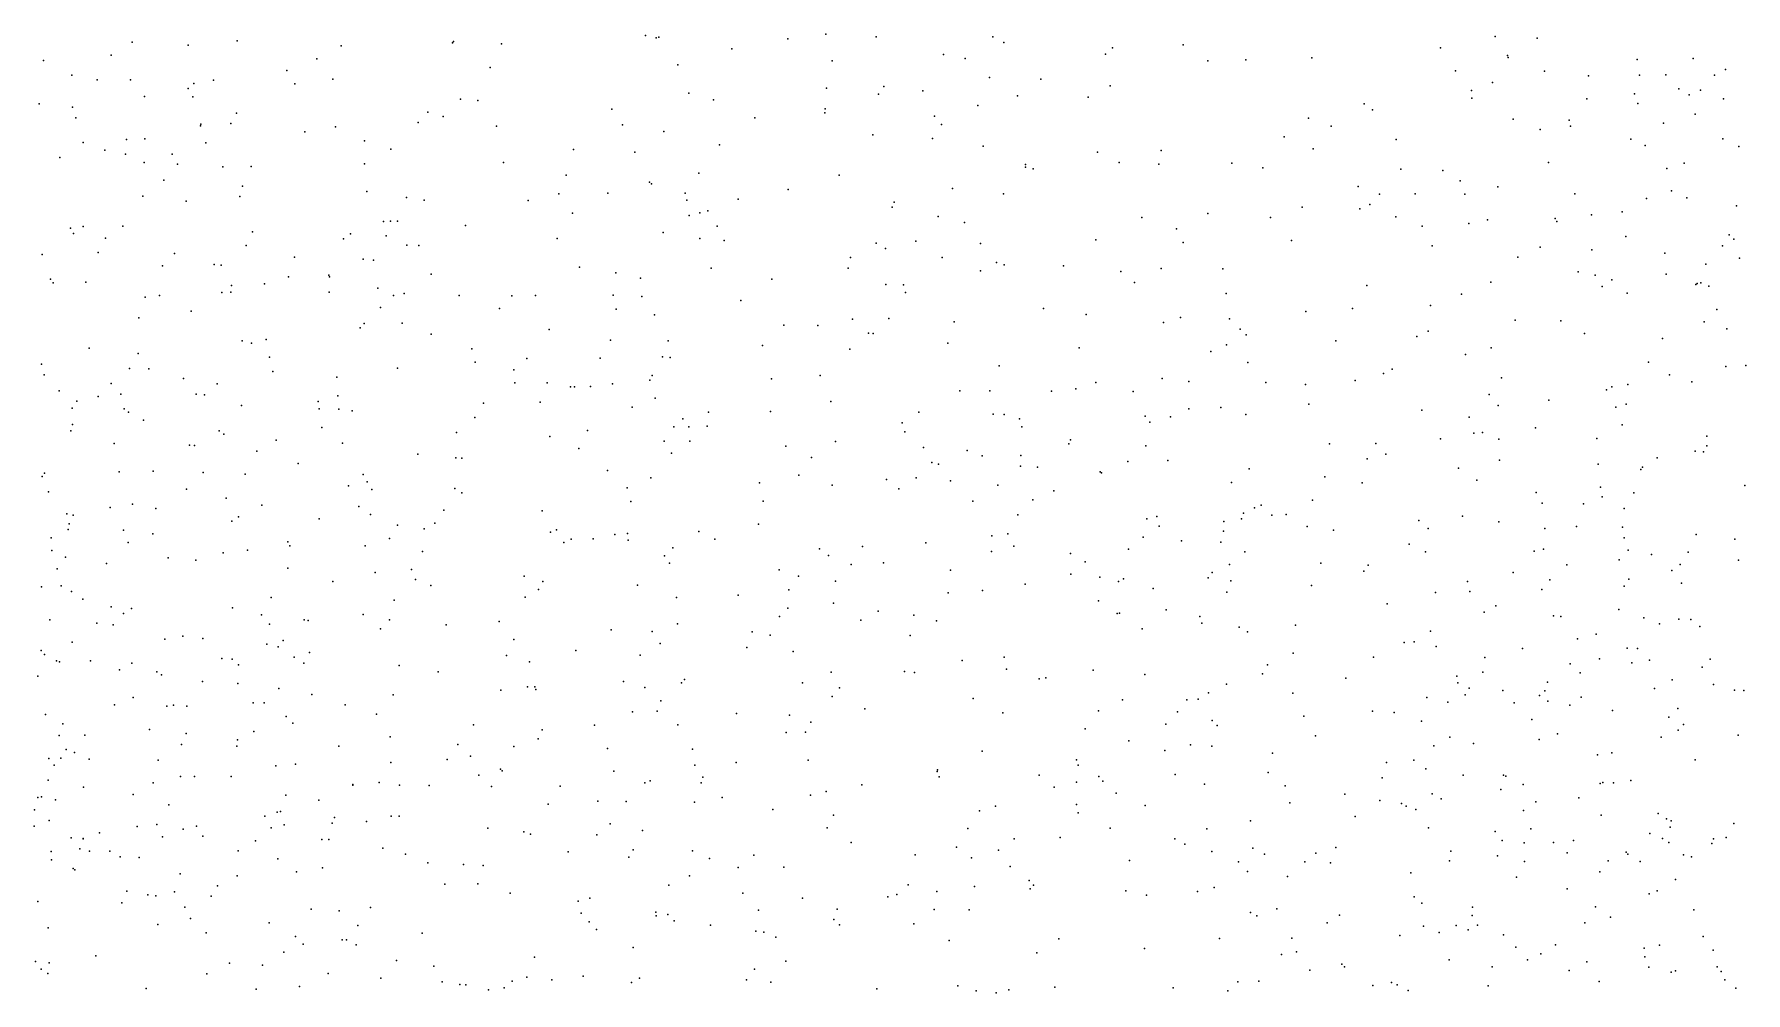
# Model space of a CAD drawing. Header units: metres. Extents: x -23.9 to 23.9, y -28.5 to 28.5.
# Drawn here: x -5.98 to 0, y 10.09 to 13.43 of the extents above; entities that cross this region are included whole.
import ezdxf

# ---------------------------------------------------------------- set-up
doc = ezdxf.new("R2010")
doc.units = ezdxf.units.M

msp = doc.modelspace()

# ---------------------------------------------------------------- linework, layer by layer
for p in [(-5.6351, 13.406, 3.4618), (-5.4395, 13.395, -0.5296), (-5.2683, 13.4101, -0.9429), (-4.9064, 13.3933, 12.8136), (-4.5173, 13.4032, -13.3326), (-4.5136, 13.4077, 3.0789), (-4.3463, 13.4003, -14.283), (-3.8439, 13.4296, 4.6735), (-3.8069, 13.4205, 6.9371), (-3.7967, 13.4231, 13.4949), (-3.5425, 13.3821, -11.3048), (-3.3468, 13.417, 17.5593), (-3.2141, 13.4336, 7.945), (-3.0382, 13.4243, 8.2874), (-2.6311, 13.4245, 6.722), (-2.5934, 13.4045, 7.0619), (-2.2141, 13.3856, 14.554), (-1.9672, 13.3969, 7.7981), (-1.0685, 13.3855, -12.5579), (-0.8783, 13.4258, -15.5241), (-0.7318, 13.4194, 9.3875), (-5.9453, 13.3418, 14.9436), (-5.7081, 13.3604, 1.31), (-4.9905, 13.3476, 5.0798), (-3.7307, 13.3264, 18.2289), (-3.192, 13.3412, 18.5995), (-2.8042, 13.3632, -18.8531), (-2.7275, 13.3492, 8.4157), (-2.2386, 13.3642, 7.3513), (-1.8811, 13.3412, 9.9514), (-1.7484, 13.3446, 21.334), (-1.5183, 13.3517, 8.9194), (-0.8351, 13.3587, 9.059), (-0.8323, 13.3524, 20.8256), (-0.3822, 13.345, -24.92), (-0.1876, 13.3484, -23.5192), (-5.8456, 13.291, 15.3224), (-5.7569, 13.2742, 7.3534), (-5.6414, 13.2741, -13.3672), (-5.4199, 13.2619, 7.6409), (-5.3516, 13.2731, -16.514), (-5.095, 13.3065, 7.7594), (-4.9352, 13.2771, 2.3192), (-4.386, 13.317, 13.6893), (-2.6426, 13.2829, 18.2535), (-2.4637, 13.2761, 14.8045), (-1.0166, 13.3054, 14.8689), (-0.8879, 13.2654, 21.3), (-0.7058, 13.3045, 11.4144), (-0.5527, 13.2886, 7.5265), (-0.3746, 13.2905, -17.0135), (-0.2828, 13.2919, 17.0993), (-0.1126, 13.2908, 12.0429), (-0.0743, 13.3105, 15.9906), (-5.5926, 13.2164, 16.5652), (-5.4394, 13.2446, -17.0373), (-5.4236, 13.2153, 6.5205), (-5.068, 13.2604, -15.8198), (-4.4891, 13.2066, 7.5108), (-4.4283, 13.2021, 6.7346), (-3.6919, 13.2275, 6.462), (-3.6061, 13.205, 12.8119), (-3.2117, 13.2452, 7.6041), (-3.0305, 13.2246, 14.4291), (-3.0123, 13.2507, -18.32), (-2.876, 13.2364, -16.7098), (-2.5457, 13.219, 9.8957), (-2.2989, 13.2137, -11.8423), (-2.2216, 13.2531, -11.3208), (-0.9608, 13.2369, 13.572), (-0.9591, 13.2098, 20.4501), (-0.5588, 13.2079, 11.7454), (-0.3922, 13.2259, 9.7036), (-0.2377, 13.2426, 10.9844), (-0.2013, 13.222, 16.5882), (-0.1613, 13.2385, -11.4573), (-0.0813, 13.2084, 14.1266), (-5.9602, 13.1905, 7.6138), (-5.8437, 13.1789, 15.8134), (-5.2709, 13.1578, 16.997), (-4.6033, 13.1612, 12.424), (-4.5493, 13.1464, 2.6999), (-3.9615, 13.1714, -17.9518), (-3.4622, 13.1418, -16.4419), (-3.2175, 13.1595, -10.8912), (-3.2171, 13.1725, -12.0977), (-2.8347, 13.1479, 14.7476), (-2.6835, 13.185, 6.4758), (-1.335, 13.1901, 14.6057), (-1.3068, 13.17, -15.285), (-0.3806, 13.1915, 13.6653), (-0.1804, 13.1541, -24.4662), (-5.8323, 13.1412, 9.8427), (-5.397, 13.1139, 17.3912), (-5.3962, 13.1195, 1.6194), (-5.2912, 13.1216, -14.0175), (-5.0321, 13.0931, 17.2767), (-4.9262, 13.1105, 13.1657), (-4.6368, 13.1253, -14.8346), (-4.3642, 13.1123, 4.5954), (-3.9238, 13.1177, -13.2043), (-3.7795, 13.0935, 5.2352), (-3.0506, 13.0828, 6.2479), (-2.8105, 13.118, 9.2404), (-1.5295, 13.1408, 20.2902), (-1.4505, 13.1122, 9.4763), (-0.8152, 13.1373, -17.482), (-0.7212, 13.1004, 16.5367), (-0.6195, 13.134, 14.9008), (-0.6158, 13.113, 17.4496), (-0.2903, 13.1227, 7.7727), (-5.8062, 13.0552, 1.6413), (-5.7305, 13.0283, 17.0014), (-5.6554, 13.066, -0.3415), (-5.5908, 13.0683, 16.1395), (-5.3779, 13.0546, 3.5989), (-4.8242, 13.0611, -13.4013), (-4.7328, 13.0322, 6.4905), (-4.0953, 13.031, -14.4399), (-3.5852, 13.047, 7.4903), (-2.8422, 13.0695, 7.941), (-2.6655, 13.0421, -10.8762), (-2.0434, 13.0271, 21.0436), (-1.6144, 13.0755, 9.8223), (-1.5136, 13.0329, 9.0563), (-1.2233, 13.0657, 13.7501), (-0.4042, 13.0669, -12.7012), (-0.3548, 13.0445, 11.449), (-0.0833, 13.0682, 11.755), (-0.0275, 13.0416, 11.3253), (-5.8877, 13.003, -12.9495), (-5.6589, 13.0149, 3.4019), (-5.5933, 12.986, 6.7507), (-5.4957, 13.0147, -1.4672), (-5.4766, 12.9796, 9.5149), (-5.3183, 12.9708, -1.1392), (-5.22, 12.9714, 2.1403), (-4.8246, 12.9805, 12.7131), (-4.3391, 12.9855, 6.3906), (-3.8805, 13.0214, 18.0123), (-2.5173, 12.9785, 18.1459), (-2.5171, 12.969, 6.9052), (-2.4902, 12.9632, -15.7297), (-2.2663, 13.0221, 13.8436), (-2.1904, 12.9858, 10.0395), (-2.0518, 12.9803, -15.8968), (-1.7972, 12.9829, -15.5006), (-1.6889, 12.9671, 21.5453), (-0.6924, 12.9859, 20.8155), (-0.2796, 12.9645, -17.3877), (-0.2186, 12.9836, 8.4244), (-5.5244, 12.9242, 1.8934), (-4.1207, 12.9419, 5.0265), (-3.8303, 12.9174, 13.4429), (-3.8228, 12.911, -16.9013), (-3.6579, 12.9486, 17.5221), (-3.1676, 12.9417, 18.7315), (-1.2076, 12.9622, 21.6041), (-1.0609, 12.9577, 16.8914), (-1.0001, 12.9216, -18.3914), (-5.5975, 12.8676, -15.9786), (-5.4467, 12.8511, -0.0772), (-5.2598, 12.8673, -16.7627), (-5.2499, 12.9026, 17.6628), (-4.8167, 12.8845, -15.2509), (-4.6779, 12.8631, 3.2515), (-4.6164, 12.8542, 13.4577), (-4.2533, 12.8535, 17.7308), (-4.1459, 12.8758, 13.5832), (-3.9749, 12.8788, -11.76), (-3.7056, 12.8786, -17.4144), (-3.6999, 12.8538, 12.9702), (-3.5199, 12.8576, -14.6676), (-3.3452, 12.8911, -18.2085), (-2.9756, 12.8474, 14.0207), (-2.7719, 12.895, 9.5278), (-2.5947, 12.8765, 17.7094), (-1.3567, 12.9013, -13.661), (-1.2819, 12.8752, 20.2528), (-1.1572, 12.8768, 14.6562), (-0.9846, 12.875, -19.0002), (-0.8692, 12.9012, -13.8282), (-0.6002, 12.8757, -14.804), (-0.3502, 12.8597, -18.488), (-0.2625, 12.8862, -13.249), (-0.2094, 12.8619, -20.0034), (-4.0988, 12.8093, 12.5044), (-3.6913, 12.8007, 6.5452), (-3.6541, 12.8094, 5.4018), (-3.6264, 12.817, -14.1015), (-2.9827, 12.8296, -17.8668), (-2.8224, 12.7969, 7.424), (-2.1118, 12.7935, -16.3934), (-1.8815, 12.808, 14.7534), (-1.662, 12.7933, -14.7535), (-1.5521, 12.8302, -13.1834), (-1.351, 12.8233, -17.1814), (-1.3161, 12.8393, 14.2051), (-1.2248, 12.7961, -17.6844), (-0.905, 12.7852, 16.467), (-0.6694, 12.7901, -16.3127), (-0.5418, 12.8033, 16.3101), (-0.4351, 12.813, 13.8044), (-0.0359, 12.8349, 17.4792), (-5.8506, 12.7565, 17.4789), (-5.8406, 12.7372, 7.864), (-5.8059, 12.7616, 0.157), (-5.6682, 12.7639, -13.8197), (-5.2149, 12.7439, 7.5123), (-4.8734, 12.737, -14.02), (-4.7584, 12.7796, 7.5159), (-4.7487, 12.7299, 6.1496), (-4.7336, 12.7811, 17.6238), (-4.709, 12.7805, 17.0523), (-4.4723, 12.7653, 18.0873), (-3.7824, 12.7413, 7.0038), (-3.5936, 12.7638, -10.9629), (-2.7301, 12.7763, -17.3132), (-1.9905, 12.7543, 8.7766), (-1.1325, 12.7635, 13.908), (-0.9703, 12.7726, -12.5577), (-0.6634, 12.7792, 9.0331), (-0.4222, 12.7267, 9.4204), (-0.0621, 12.7328, 7.9063), (-5.9492, 12.6642, 1.2733), (-5.7544, 12.6719, 10.304), (-5.7282, 12.7212, 9.056), (-5.488, 12.6683, 17.7725), (-5.237, 12.6964, 2.3888), (-4.898, 12.7189, 5.5524), (-4.6769, 12.6968, 13.051), (-4.635, 12.6963, 8.9032), (-4.1518, 12.7204, 17.4021), (-3.6542, 12.7199, 5.9423), (-3.5693, 12.7138, -12.0551), (-3.0388, 12.7036, 14.7126), (-3.0055, 12.6858, 6.4065), (-2.9006, 12.7112, 17.46), (-2.6746, 12.7023, 9.1999), (-2.2716, 12.7151, 7.1283), (-1.9674, 12.7065, 21.1787), (-1.589, 12.7132, 20.3203), (-1.0979, 12.6944, 17.2138), (-0.7212, 12.6902, 14.693), (-0.5404, 12.6804, -13.5694), (-0.2865, 12.6694, 7.076), (-0.0845, 12.6949, 14.9892), (-0.0453, 12.7184, 8.6273), (-5.5297, 12.625, 2.9924), (-5.3496, 12.6296, 10.0001), (-5.325, 12.6267, 6.9872), (-5.0685, 12.6553, 3.3084), (-4.8289, 12.6482, 2.9436), (-4.7933, 12.6441, 16.7235), (-4.0739, 12.6202, 5.1269), (-3.615, 12.6165, 18.4838), (-3.1364, 12.6167, -14.1552), (-3.1285, 12.6534, -22.329), (-2.8086, 12.6543, 18.5308), (-2.6748, 12.607, -15.4148), (-2.6187, 12.6367, 13.7178), (-2.592, 12.6285, 18.1741), (-2.3846, 12.6248, 8.9214), (-2.1845, 12.6047, 6.7225), (-2.0444, 12.616, 13.82), (-1.8286, 12.6138, 9.759), (-0.7995, 12.6556, -20.0667), (-0.5883, 12.6042, -12.8058), (-0.1432, 12.631, 14.0136), (-0.0252, 12.6521, 2.6046), (-5.9205, 12.5786, 1.8983), (-5.9105, 12.5658, -1.8312), (-5.7974, 12.5682, 16.4394), (-5.2884, 12.556, 9.4517), (-5.1734, 12.5619, 2.847), (-5.0897, 12.5865, -14.4443), (-4.9493, 12.5917, 9.1188), (-4.9468, 12.586, -16.0143), (-4.7784, 12.5463, -13.5543), (-4.5918, 12.5959, 5.2108), (-3.9476, 12.6, 6.2201), (-3.8614, 12.5817, 12.6705), (-3.4025, 12.578, 6.5202), (-3.0044, 12.5595, -16.1334), (-2.9438, 12.5589, -11.7294), (-2.1366, 12.5661, -15.2729), (-1.3267, 12.5558, -18.3272), (-0.8938, 12.5682, 14.1758), (-0.5288, 12.5923, -19.5183), (-0.5049, 12.5525, 14.9963), (-0.4708, 12.5758, 20.864), (-0.2817, 12.5961, 15.7951), (-0.1778, 12.5602, 20.4303), (-0.1734, 12.5626, -16.9311), (-0.16, 12.5654, -16.217), (-0.1328, 12.5536, 9.0272), (-5.5899, 12.5151, 0.2541), (-5.5395, 12.5216, -1.2786), (-5.3228, 12.5319, -16.4148), (-5.2908, 12.5334, -1.0438), (-4.9478, 12.533, -22.0384), (-4.7233, 12.521, 9.518), (-4.6861, 12.5285, 8.5981), (-4.494, 12.5208, 12.2944), (-4.3098, 12.5203, -11.5748), (-4.2279, 12.5212, -22.6392), (-3.9569, 12.5221, 13.1349), (-3.8562, 12.5173, 17.523), (-3.5104, 12.5042, 17.6021), (-2.9361, 12.532, 7.2349), (-1.8173, 12.5286, 7.1519), (-1.1034, 12.4858, 16.7791), (-0.996, 12.5259, 21.3297), (-0.4179, 12.5292, 20.0453), (-5.6115, 12.4433, 2.6796), (-5.4294, 12.4665, 7.3473), (-4.7691, 12.4793, 5.7948), (-4.353, 12.4757, 17.1141), (-3.9457, 12.4739, 12.2897), (-3.8118, 12.4542, -16.5676), (-3.1214, 12.439, -15.0465), (-2.9943, 12.4408, 6.7861), (-2.7663, 12.4291, 17.8666), (-2.4543, 12.4761, 9.3719), (-2.3058, 12.4552, 15.0399), (-2.0363, 12.4274, -12.9817), (-1.9762, 12.4449, 14.8663), (-1.8054, 12.44, 20.7417), (-1.5385, 12.4657, 21.4075), (-1.3766, 12.4757, 17.9244), (-0.8089, 12.4349, 19.9604), (-0.6488, 12.4324, -20.5554), (-0.1488, 12.4292, 6.8658), (-0.1046, 12.472, -18.8177), (-5.1671, 12.3675, 17.7952), (-4.8393, 12.4079, 18.2241), (-4.826, 12.4236, 12.7139), (-4.6924, 12.4241, 6.3022), (-4.5917, 12.3862, 7.047), (-4.1801, 12.4029, 8.6353), (-3.9656, 12.3655, -22.1351), (-3.3609, 12.4181, -17.4555), (-3.2417, 12.416, 18.4855), (-3.0651, 12.3899, 14.2431), (-3.0486, 12.3884, 17.654), (-1.7684, 12.404, -16.3603), (-1.7477, 12.3833, 21.0805), (-1.1519, 12.3785, -12.284), (-1.1126, 12.3971, 24.4155), (-0.566, 12.3885, 15.907), (-0.2939, 12.3716, 7.7083), (-0.0696, 12.4044, 2.893), (-5.7853, 12.3378, 1.644), (-5.6142, 12.319, 0.8599), (-5.2519, 12.3632, -16.9727), (-5.2187, 12.3542, 16.4568), (-5.1561, 12.3057, -0.0934), (-4.4493, 12.3345, 18.4082), (-3.7842, 12.3073, -15.1555), (-3.7642, 12.3631, -17.1028), (-3.4355, 12.3464, -21.5441), (-3.1305, 12.3344, 10.9869), (-2.789, 12.3543, -21.9231), (-2.3296, 12.3384, 6.4633), (-1.8706, 12.3258, 17.4227), (-1.8155, 12.3485, 14.4822), (-1.4348, 12.3628, -17.3546), (-0.9818, 12.3151, -14.7571), (-0.8917, 12.3387, -19.6903), (-5.9521, 12.2819, -2.0725), (-5.6449, 12.2664, 10.2523), (-5.5768, 12.2653, 16.5228), (-5.1448, 12.2557, -22.5994), (-4.7097, 12.2676, 16.9156), (-4.4385, 12.2881, 13.3249), (-4.3029, 12.2618, -13.8983), (-4.2577, 12.3016, 5.441), (-4.0015, 12.3022, 5.6781), (-3.758, 12.3053, -12.781), (-2.6099, 12.2751, -16.7981), (-1.7411, 12.2871, 6.7456), (-1.2685, 12.2487, 20.4768), (-1.2382, 12.2644, 20.984), (-0.343, 12.2879, 7.2417), (-0.073, 12.2737, -20.6581), (-0.0036, 12.2765, 2.581), (-5.9428, 12.2443, -7.2644), (-5.8901, 12.1878, 2.1973), (-5.7086, 12.2135, 17.6302), (-5.456, 12.2316, 18.8713), (-5.3385, 12.2126, 9.8737), (-4.9207, 12.2357, 6.9186), (-4.3001, 12.2168, 9.6642), (-4.1873, 12.2168, -11.0763), (-4.1055, 12.2024, 6.0983), (-4.091, 12.2023, 7.135), (-4.0355, 12.203, -12.3762), (-3.9588, 12.2127, 13.3043), (-3.8284, 12.2256, -22.6217), (-3.8202, 12.2423, -13.9285), (-3.4036, 12.2303, -12.1261), (-3.2335, 12.2417, 12.0409), (-2.7466, 12.1881, 9.4891), (-2.6423, 12.1885, 11.0276), (-2.4272, 12.1867, 9.8311), (-2.3419, 12.1954, -12.6064), (-2.2725, 12.217, 7.7427), (-2.1417, 12.186, -14.7948), (-2.041, 12.2309, 13.9985), (-1.9478, 12.2212, -11.9568), (-1.6785, 12.217, 7.3492), (-1.5407, 12.2105, 24.1755), (-1.3667, 12.2249, 18.1784), (-0.8563, 12.2338, 17.8648), (-0.4892, 12.1914, 24.284), (-0.4705, 12.2021, 21.1294), (-0.4157, 12.2106, 24.6253), (-0.2696, 12.244, 19.9192), (-0.1921, 12.2197, 13.8512), (-5.8449, 12.1277, 16.8428), (-5.8283, 12.152, -22.0064), (-5.7535, 12.1689, -6.7302), (-5.6744, 12.1762, -13.567), (-5.4117, 12.1762, 0.1775), (-5.3826, 12.1739, 9.3934), (-5.2539, 12.1366, -21.7613), (-4.9861, 12.1508, 16.6287), (-4.9177, 12.1703, -0.7206), (-4.4088, 12.1449, 12.0452), (-4.2115, 12.1484, -21.7259), (-3.8908, 12.1312, 9.1276), (-3.8095, 12.1622, 6.7946), (-3.1971, 12.1509, -16.326), (-1.8356, 12.13, 17.1415), (-1.5289, 12.1421, -21.156), (-0.8986, 12.1755, -21.0172), (-0.8674, 12.1368, 23.7701), (-0.6912, 12.1561, 16.5357), (-0.4568, 12.1317, 15.5531), (-0.4211, 12.1421, 17.4548), (-5.8434, 12.0713, 17.3188), (-5.6635, 12.1255, 7.0479), (-5.648, 12.1136, 19.2231), (-5.5961, 12.0857, -1.9238), (-4.9832, 12.1251, -1.3912), (-4.9145, 12.1238, 12.9077), (-4.8675, 12.1182, 12.3916), (-4.4396, 12.0947, -22.9754), (-3.7138, 12.0905, 8.7086), (-3.6241, 12.1134, 11.7775), (-3.4078, 12.1158, 10.9642), (-2.9478, 12.0762, 14.763), (-2.8902, 12.1144, -17.1565), (-2.6299, 12.1067, -14.3106), (-2.5922, 12.1053, 11.9615), (-2.5378, 12.091, 17.6762), (-2.0996, 12.1, 9.2303), (-2.0836, 12.0791, 17.675), (-2.0116, 12.0981, 9.6291), (-1.9469, 12.1252, 7.6707), (-1.7488, 12.1062, 18.1046), (-1.134, 12.1208, -15.8314), (-0.9688, 12.0961, 24.8466), (-0.4355, 12.0698, -16.8307), (-5.8491, 12.0487, 18.3537), (-5.3313, 12.0484, 18.4042), (-5.3148, 12.0374, 19.1964), (-5.1332, 12.0165, -0.3948), (-4.9729, 12.0602, 9.6108), (-4.5033, 12.0432, 7.2846), (-4.1776, 12.0292, -14.5629), (-4.0463, 12.0495, 8.4702), (-3.7782, 12.0121, -21.6094), (-3.7445, 12.0627, 17.8474), (-3.693, 12.0629, 11.3425), (-3.6893, 12.0124, 13.0928), (-3.6284, 12.0646, 12.4437), (-3.1802, 12.0116, -22.8207), (-2.9382, 12.0447, -21.5973), (-2.53, 12.0622, 14.0203), (-2.3603, 12.0177, 14.7742), (-1.0696, 12.0204, -13.7637), (-0.9524, 12.0404, 17.0556), (-0.9227, 12.0425, -20.5235), (-0.865, 12.0199, -15.3776), (-0.7378, 12.0595, 14.1959), (-0.5232, 12.0222, -18.0789), (-0.1398, 12.0297, -18.6037), (-5.6978, 12.0046, 9.2318), (-5.4356, 11.9984, 0.6091), (-5.4177, 11.9969, -17.3117), (-5.2005, 11.9771, -1.6113), (-4.901, 12.0059, 18.1963), (-4.6377, 11.9667, -12.4997), (-4.5055, 11.9541, 9.7384), (-4.4851, 11.9529, 8.3793), (-4.0766, 11.9874, 9.5411), (-3.7528, 11.9705, 6.4527), (-3.3537, 11.9955, -17.0304), (-3.2638, 11.9561, -13.9322), (-2.8736, 11.9909, 7.4313), (-2.7211, 11.9797, -15.2994), (-2.6686, 11.9615, 10.0264), (-2.5337, 11.9621, 7.7242), (-2.3662, 12.003, 11.4659), (-2.097, 11.9967, 17.3364), (-1.457, 12.0027, 23.7892), (-1.3253, 11.9512, -18.5612), (-1.2945, 12.0042, 24.865), (-1.2596, 11.9676, -14.3229), (-0.3124, 11.954, 15.1708), (-0.1803, 11.9773, 7.6649), (-0.1517, 11.9752, 20.9896), (-0.14, 11.9959, 25.0478), (-5.9496, 11.8887, 3.221), (-5.9415, 11.9009, 10.5592), (-5.681, 11.9054, -7.279), (-5.5619, 11.9082, 3.3514), (-5.3878, 11.9028, -14.3751), (-5.241, 11.8969, 8.9935), (-5.0562, 11.9344, 17.8005), (-4.8294, 11.8959, -16.3696), (-3.9764, 11.9101, -11.9358), (-3.3082, 11.8933, 8.5618), (-2.8439, 11.9384, 17.7668), (-2.8212, 11.9325, 9.0771), (-2.535, 11.9249, 17.1253), (-2.4756, 11.9217, -22.0312), (-2.2565, 11.9057, 8.9407), (-2.2519, 11.902, 8.3754), (-2.1606, 11.941, 7.9969), (-2.0209, 11.9455, -15.3993), (-1.737, 11.9157, -15.9458), (-1.4733, 11.8883, 18.2651), (-1.0063, 11.9182, 18.1635), (-0.8634, 11.9466, -11.2646), (-0.5192, 11.9326, 23.9239), (-0.3702, 11.9135, 13.9417), (-0.3644, 11.9215, -17.301), (-5.9275, 11.8354, -6.3207), (-5.4457, 11.8454, 16.8944), (-4.8807, 11.8566, 8.4643), (-4.8155, 11.8709, 17.2627), (-4.799, 11.8437, 7.1907), (-4.5086, 11.8478, 18.3318), (-4.485, 11.8321, 17.1452), (-3.9071, 11.8501, 6.1535), (-3.8251, 11.885, 17.5289), (-3.4453, 11.8669, -12.9921), (-3.1919, 11.8592, 14.4069), (-3.0023, 11.8784, 9.7573), (-2.9591, 11.846, 15.1815), (-2.8986, 11.8841, 6.7933), (-2.7794, 11.8743, 14.1733), (-2.6141, 11.859, 10.9449), (-2.4188, 11.8386, 6.4278), (-1.7979, 11.8688, 6.6094), (-1.3424, 11.8669, -13.1436), (-0.9423, 11.8759, 21.0618), (-0.7356, 11.8339, 24.8752), (-0.5106, 11.8521, 16.6343), (-0.3947, 11.8321, 7.9581), (-0.0063, 11.8582, 7.2918), (-5.7123, 11.7811, 19.4491), (-5.6339, 11.7924, 1.6069), (-5.5522, 11.7772, -0.0465), (-5.3077, 11.8139, -15.1412), (-5.1828, 11.789, 3.0957), (-4.8437, 11.7839, 12.9883), (-4.5472, 11.7712, 12.1381), (-4.2047, 11.7697, 13.3468), (-3.8943, 11.8017, 7.0669), (-3.4328, 11.8034, 8.1741), (-2.7012, 11.8036, 10.5741), (-2.4913, 11.8083, -16.3009), (-1.7182, 11.7794, 11.1916), (-1.6955, 11.7891, 24.5499), (-1.516, 11.8065, -15.3274), (-0.7141, 11.7962, 14.449), (-0.5702, 11.7935, 14.921), (-0.5053, 11.8178, 19.8276), (-0.4276, 11.7778, -18.8828), (-5.8634, 11.7592, -19.5039), (-5.855, 11.7234, 2.6535), (-5.8407, 11.7539, -13.4409), (-5.288, 11.7328, 19.3746), (-5.2647, 11.7486, 1.1517), (-4.983, 11.7414, 18.9661), (-4.803, 11.7562, -0.9407), (-4.709, 11.7196, -15.8643), (-4.5786, 11.726, -19.4261), (-3.4492, 11.7232, -11.7447), (-2.544, 11.7549, 18.1724), (-2.0945, 11.7417, -21.782), (-2.059, 11.7501, 23.5567), (-2.0513, 11.7157, 23.9133), (-1.8256, 11.732, 11.656), (-1.7636, 11.7418, -14.6842), (-1.7563, 11.7617, -20.5526), (-1.6576, 11.7547, 7.1732), (-1.608, 11.7562, 23.5532), (-1.5348, 11.7151, -21.5306), (-1.1444, 11.7354, -11.7908), (-1.1118, 11.7081, 16.9637), (-0.9924, 11.751, -18.9404), (-0.8654, 11.731, -18.3234), (-0.5948, 11.7147, -21.1936), (-0.4341, 11.7122, -19.5238), (-5.9176, 11.6745, -2.0122), (-5.8583, 11.7047, 0.2068), (-5.6659, 11.7021, -20.9782), (-5.6496, 11.6587, 6.8068), (-5.5636, 11.6885, 7.3758), (-5.0922, 11.6607, 9.3047), (-4.7377, 11.673, -22.8668), (-4.6159, 11.7063, -21.6909), (-4.1751, 11.6953, 18.162), (-4.1548, 11.7034, -21.8505), (-4.1284, 11.6584, 8.0431), (-4.1029, 11.6698, 9.4206), (-4.0269, 11.6715, 12.1734), (-3.9512, 11.6863, 17.8905), (-3.9063, 11.6896, -14.8121), (-3.9047, 11.6672, -13.5173), (-3.658, 11.6967, 11.2315), (-3.6021, 11.6706, 9.2077), (-2.8657, 11.6575, 7.0916), (-2.6349, 11.6815, 8.3553), (-2.5792, 11.6895, 15.3056), (-2.1071, 11.6769, -12.963), (-1.9726, 11.6643, 10.9562), (-1.8353, 11.6596, 7.6621), (-1.8265, 11.6984, 8.592), (-1.4428, 11.7019, -11.3897), (-1.1788, 11.6526, 20.3997), (-0.7047, 11.7075, 23.6931), (-0.4284, 11.6748, 21.0373), (-0.1769, 11.6866, 17.2127), (-0.0413, 11.6704, 20.2898), (-5.9157, 11.6307, 2.0554), (-5.8674, 11.6081, -7.4903), (-5.5102, 11.605, -0.3368), (-5.4131, 11.5972, 3.6807), (-5.3179, 11.6229, 0.7005), (-5.2322, 11.6317, 2.7018), (-5.0848, 11.6475, 6.5126), (-4.8216, 11.647, 12.5895), (-4.6218, 11.6268, -13.316), (-3.7774, 11.6116, 6.6484), (-3.7487, 11.6396, -15.3949), (-3.2362, 11.6367, 7.5519), (-3.2054, 11.6135, 12.1131), (-3.0869, 11.6449, 14.1437), (-2.6356, 11.6275, -21.2635), (-2.558, 11.6455, 11.9231), (-2.3602, 11.62, 11.5776), (-2.3096, 11.5908, -22.3852), (-2.1576, 11.6355, 8.7232), (-1.7521, 11.6258, 9.4602), (-1.1217, 11.6264, -12.4923), (-0.7421, 11.629, 17.4291), (-0.71, 11.635, 16.8292), (-0.4451, 11.5984, -23.2926), (-0.4135, 11.6321, -11.039), (-0.3324, 11.6165, 7.5425), (-0.2045, 11.6251, 24.9636), (-0.0285, 11.5974, -16.3116), (-5.8975, 11.5665, 10.0896), (-5.7245, 11.5854, 17.8933), (-5.0922, 11.5686, 18.047), (-4.7875, 11.5545, 17.878), (-4.6604, 11.5639, 8.5541), (-4.6465, 11.5293, -20.0592), (-4.2675, 11.5417, 6.0337), (-3.7594, 11.5861, 12.5372), (-3.3777, 11.5628, 14.469), (-3.3099, 11.5408, 10.9535), (-3.1255, 11.5823, 9.5549), (-3.0131, 11.588, 17.9181), (-2.7788, 11.5619, 7.9614), (-2.3597, 11.5482, 23.6402), (-2.2583, 11.5381, 10.3346), (-2.1749, 11.5323, 15.062), (-1.8802, 11.5353, -12.1213), (-1.866, 11.5534, 6.7991), (-1.8057, 11.5824, 18.0359), (-1.4864, 11.5862, 10.9752), (-1.3363, 11.5587, 23.4797), (-1.3214, 11.5797, 24.9063), (-0.8157, 11.5541, -22.2623), (-0.628, 11.5807, -16.4311), (-0.412, 11.531, 15.7172), (-0.2622, 11.5608, -20.3275), (-0.2327, 11.582, 15.1701), (-5.9522, 11.5043, 10.5473), (-5.8829, 11.5069, 17.503), (-5.8471, 11.4882, -19.0413), (-4.9345, 11.5223, -1.2107), (-4.5926, 11.5081, 9.5154), (-4.2177, 11.495, 13.1465), (-4.2015, 11.522, 17.7246), (-3.8714, 11.5098, 12.9362), (-3.5201, 11.4751, 17.0208), (-3.3434, 11.4936, -22.5909), (-3.1808, 11.5241, 8.2874), (-2.787, 11.4829, 18.1692), (-2.6675, 11.491, -14.0482), (-2.5191, 11.5133, 11.0938), (-2.1925, 11.5223, 6.6164), (-2.0724, 11.4984, 17.0063), (-1.815, 11.4855, 9.804), (-1.8006, 11.5252, 24.2555), (-1.5196, 11.509, 7.9442), (-1.0869, 11.4843, 18.0743), (-0.9752, 11.5222, -22.939), (-0.9667, 11.4872, 24.919), (-0.715, 11.4945, -13.7342), (-0.687, 11.5285, 17.75), (-0.4284, 11.506, 20.0542), (-0.2282, 11.5164, 23.9848), (-5.8078, 11.4609, -1.7235), (-5.7082, 11.4337, 7.5558), (-5.6655, 11.4104, 0.2878), (-5.6372, 11.4286, 19.9458), (-5.2849, 11.4311, -20.0154), (-5.1505, 11.467, -17.3271), (-4.7207, 11.4574, 17.4743), (-4.2641, 11.4679, 11.8958), (-3.7351, 11.4665, -22.2348), (-3.3468, 11.4291, 10.4845), (-3.187, 11.4468, 10.175), (-3.0317, 11.4184, 9.1941), (-2.2632, 11.4548, 23.2642), (-2.198, 11.4105, 18.2306), (-2.1899, 11.4119, 11.8451), (-2.0262, 11.4235, -13.7139), (-1.2553, 11.4443, 11.5334), (-0.9172, 11.4156, 20.369), (-0.8758, 11.4374, 20.7091), (-0.4463, 11.4252, 13.5735), (-5.9223, 11.3884, 4.238), (-5.759, 11.3766, 6.6086), (-5.7015, 11.3716, -6.5382), (-5.1844, 11.4056, -16.2457), (-5.156, 11.3731, 3.6078), (-5.0349, 11.389, 19.0995), (-5.0212, 11.3869, -18.9432), (-4.8285, 11.4074, 9.2204), (-4.7682, 11.3568, -17.0677), (-4.7366, 11.389, 6.2533), (-4.5396, 11.3711, 12.3895), (-4.3548, 11.3826, -22.1776), (-3.9636, 11.3541, -12.2998), (-3.732, 11.3744, 7.5685), (-3.3761, 11.3999, 11.8674), (-3.0925, 11.3877, -21.3881), (-2.9075, 11.4049, 15.3622), (-2.8277, 11.3849, 11.9263), (-2.1108, 11.3573, 7.0539), (-1.9087, 11.4005, 9.1053), (-1.9024, 11.3766, -12.5832), (-1.7713, 11.3631, 11.9791), (-1.5751, 11.3696, 17.1631), (-0.6748, 11.4023, 8.9399), (-0.6496, 11.4004, 17.1312), (-0.3597, 11.3954, 9.554), (-0.3044, 11.3743, 18.1389), (-0.2377, 11.3906, 13.1189), (-0.1955, 11.3903, -15.5262), (-0.1641, 11.3657, 17.3523), (-5.8444, 11.3112, -14.7814), (-5.5218, 11.3211, 19.5381), (-5.4585, 11.3319, -0.5649), (-5.3887, 11.323, 2.4806), (-5.1655, 11.3043, 18.3152), (-5.1253, 11.2944, 16.9496), (-5.1077, 11.3171, -0.8312), (-4.3033, 11.3206, 7.0117), (-3.8202, 11.3479, 14.864), (-3.7923, 11.3058, 12.022), (-3.4902, 11.2921, 14.7622), (-3.4718, 11.3468, 11.3822), (-3.4088, 11.3357, 17.4109), (-2.9203, 11.3343, 14.0306), (-1.7421, 11.3472, -21.3131), (-1.196, 11.3092, 11.147), (-1.1608, 11.3118, 10.6146), (-1.1038, 11.3489, 17.2281), (-1.0846, 11.296, 10.1707), (-0.5907, 11.3222, 20.4602), (-0.5254, 11.3388, 17.4588), (-5.9526, 11.2811, 2.5062), (-5.941, 11.2671, 17.8682), (-5.8998, 11.2455, 1.4874), (-5.8888, 11.2426, -6.1267), (-5.7812, 11.2459, -7.1725), (-5.637, 11.2371, -17.4132), (-5.3222, 11.2535, 7.7581), (-5.2864, 11.2508, -1.2078), (-5.2638, 11.2315, 0.1695), (-5.0699, 11.2585, 2.7224), (-5.0356, 11.237, -21.6059), (-5.0162, 11.2752, 18.6939), (-4.3292, 11.2645, 9.0244), (-4.2484, 11.2415, 8.1007), (-4.0863, 11.2821, 6.4805), (-3.8622, 11.2653, 16.9108), (-3.3282, 11.2785, 16.4673), (-2.7386, 11.2469, 8.9822), (-2.5917, 11.2584, 16.9201), (-1.6728, 11.2312, -20.5389), (-1.5829, 11.2728, 17.8405), (-1.303, 11.2579, 23.2468), (-0.9139, 11.2566, -15.315), (-0.7827, 11.2887, 9.5806), (-0.6169, 11.2346, -20.8845), (-0.514, 11.2527, 8.0647), (-0.4175, 11.2895, -22.1079), (-0.4016, 11.2389, 8.677), (-0.3813, 11.2887, 15.999), (-0.3399, 11.2479, -23.6998), (-0.1273, 11.251, 24.528), (-5.9651, 11.192, -0.3592), (-5.6796, 11.2137, -20.3893), (-5.5489, 11.2077, 16.9315), (-5.5331, 11.1965, -0.8768), (-5.3897, 11.1734, -14.9291), (-4.7037, 11.2289, 11.7782), (-4.5678, 11.2077, 6.5136), (-3.9208, 11.1731, 15.283), (-3.7079, 11.1807, -14.7537), (-3.1954, 11.2064, 7.0417), (-2.9393, 11.2081, 9.8176), (-2.9043, 11.2053, 11.5949), (-2.5838, 11.2169, 11.258), (-2.4698, 11.1824, 23.903), (-2.4463, 11.1857, 23.3752), (-2.2817, 11.213, -15.2623), (-2.101, 11.1976, 14.8274), (-1.6903, 11.2001, -13.3596), (-1.399, 11.1853, 24.5559), (-1.0115, 11.1925, 9.0829), (-0.9211, 11.206, -10.6526), (-0.6957, 11.171, 10.1645), (-0.5819, 11.2032, 13.8335), (-0.26, 11.1794, 15.6362), (-0.1556, 11.2233, 15.225), (-5.6314, 11.1176, 1.1469), (-5.267, 11.1662, -22.1099), (-5.1237, 11.1495, -17.7214), (-5.0081, 11.1277, 7.6934), (-4.7238, 11.1272, 7.4155), (-4.3483, 11.143, 12.6975), (-4.256, 11.1551, 15.0081), (-4.2304, 11.1547, 14.6334), (-4.2269, 11.1454, -19.3216), (-3.8455, 11.1529, 12.5266), (-3.7178, 11.1682, 14.389), (-3.2956, 11.1684, 8.9861), (-3.1924, 11.1213, 14.2559), (-3.167, 11.1514, 8.6038), (-2.7003, 11.1143, 8.5032), (-1.9149, 11.1113, 9.5189), (-1.8786, 11.1342, -14.2954), (-1.8159, 11.1645, 10.6522), (-1.5842, 11.1326, -11.2512), (-1.1163, 11.117, 18.2381), (-1.0085, 11.1683, -21.575), (-0.9827, 11.1272, -16.6784), (-0.9691, 11.1499, 24.647), (-0.8515, 11.1422, 8.7528), (-0.7233, 11.1242, 24.3154), (-0.705, 11.141, -18.1223), (-0.5776, 11.1186, 9.817), (-0.3221, 11.1494, -18.394), (-0.1163, 11.1634, -11.2874), (-0.0434, 11.1433, 19.8398), (-0.01, 11.1419, 17.8198), (-5.9379, 11.0577, -22.0412), (-5.6975, 11.0922, 7.6592), (-5.5145, 11.0877, 16.1995), (-5.4914, 11.0902, 0.7539), (-5.4442, 11.0878, -0.2744), (-5.2135, 11.0994, 19.0841), (-5.1751, 11.0985, 0.501), (-5.0976, 11.0514, 16.1733), (-4.8922, 11.0921, 12.0768), (-4.782, 11.0591, 17.9947), (-3.8894, 11.0675, 7.8629), (-3.8026, 11.0696, 16.5205), (-3.7898, 11.1061, -12.8693), (-3.5262, 11.0619, 7.0909), (-3.3414, 11.056, 10.9123), (-3.0781, 11.0777, 11.1803), (-2.5971, 11.0634, 18.1511), (-2.2622, 11.0706, 17.0137), (-2.1791, 11.1096, -21.3123), (-1.9867, 11.0669, 24.3425), (-1.954, 11.1093, 7.493), (-1.5458, 11.052, 7.8479), (-1.306, 11.07, 11.7917), (-1.2304, 11.065, -23.1009), (-1.0435, 11.101, 23.9723), (-0.8116, 11.0987, 17.2949), (-0.6948, 11.105, 10.7938), (-0.6173, 11.0911, -11.9425), (-0.4693, 11.0725, 20.1972), (-0.2404, 11.0795, -17.8797), (-5.8773, 11.0258, 17.1818), (-5.5747, 11.0053, 18.4149), (-5.4466, 10.9923, -13.7523), (-5.2107, 10.999, 14.6858), (-5.0748, 11.0275, -15.5217), (-4.4437, 11.0223, -20.0912), (-4.2048, 11.0046, 4.6001), (-4.0218, 11.0211, 4.9404), (-3.731, 11.022, 11.7258), (-3.3523, 10.9957, 15.2352), (-3.2849, 10.9963, 10.1791), (-3.2667, 11.0315, -14.5742), (-2.3096, 11.0082, -22.4197), (-2.0274, 11.0241, 11.9928), (-1.8662, 11.0377, 22.9885), (-1.8487, 11.0192, -14.9956), (-1.1359, 11.0354, 24.2963), (-0.7502, 11.0411, 13.2265), (-0.272, 11.049, 7.5986), (-0.2395, 11.0031, 21.0367), (-0.2209, 11.0231, 12.8233), (-5.89, 10.9845, 18.5473), (-5.8661, 10.9364, 18.9471), (-5.8003, 10.9855, -18.9458), (-5.4629, 10.9528, 6.4179), (-5.2703, 10.9472, 3.6135), (-5.2672, 10.97, 15.0237), (-4.9139, 10.9479, 14.5138), (-4.7347, 10.9802, 14.8619), (-4.499, 10.9533, 3.596), (-4.3033, 10.9459, 8.6733), (-4.2188, 10.9727, 3.0511), (-3.9762, 10.9389, 17.2292), (-3.6799, 10.937, 17.5654), (-2.1571, 10.9665, 9.3264), (-2.0317, 10.9324, -11.7237), (-1.9414, 10.9527, 17.7235), (-1.8667, 10.9481, -13.835), (-1.505, 10.9842, -15.6816), (-1.0923, 10.9487, 9.7951), (-1.0368, 10.9794, 14.1296), (-0.9538, 10.9571, -13.6206), (-0.7251, 10.9706, 16.9145), (-0.6605, 10.9906, 14.3462), (-0.2984, 10.9791, 14.1278), (-0.0304, 10.9855, 16.0301), (-5.9261, 10.9046, -14.2238), (-5.9075, 10.8808, 4.4458), (-5.8842, 10.9055, -7.2712), (-5.8368, 10.926, 16.3263), (-5.7851, 10.9027, 20.3323), (-5.5444, 10.8983, -7.0284), (-5.1337, 10.8789, 6.4613), (-5.0658, 10.8849, 2.663), (-4.733, 10.89, 12.5991), (-4.5364, 10.901, -17.3807), (-4.4543, 10.9132, 4.9905), (-3.6714, 10.8814, 15.4798), (-3.5267, 10.8906, 8.9453), (-3.2755, 10.8987, -15.139), (-2.6683, 10.9299, 9.4186), (-2.3398, 10.9, 9.6524), (-2.3338, 10.8808, 14.8373), (-1.6559, 10.9228, 10.1973), (-1.2572, 10.8911, -11.9005), (-1.1626, 10.899, 14.7184), (-0.5205, 10.9175, 20.6305), (-0.4708, 10.9238, 18.5541), (-0.1804, 10.9001, 17.2804), (-5.9289, 10.829, -13.5279), (-5.5619, 10.8191, 14.8686), (-5.467, 10.8422, 19.9874), (-5.4174, 10.8418, 14.4218), (-5.2903, 10.8418, 18.2153), (-4.8652, 10.8138, 11.7614), (-4.7728, 10.8211, -18.9433), (-4.425, 10.8467, 2.5996), (-4.3499, 10.8668, 14.4824), (-4.3443, 10.8613, 15.2135), (-3.9543, 10.8602, 14.199), (-3.846, 10.8199, -19.1047), (-3.827, 10.8265, -17.6858), (-3.6491, 10.8193, 16.3478), (-3.6439, 10.8392, 4.6358), (-3.0886, 10.8121, 17.614), (-2.8252, 10.8596, 14.301), (-2.8244, 10.8652, 16.5315), (-2.8189, 10.8401, 11.2072), (-2.4701, 10.8459, 11.3357), (-2.3391, 10.8215, -14.2313), (-2.2615, 10.8413, 10.1658), (-2.2477, 10.8254, 24.1386), (-1.9951, 10.8484, 8.6751), (-1.8927, 10.8145, 7.6779), (-1.6706, 10.8556, 8.4588), (-1.2722, 10.8365, 17.6996), (-1.1203, 10.8681, 9.0338), (-0.9901, 10.8461, 11.0857), (-0.8495, 10.8459, 18.5305), (-0.8411, 10.8425, 13.5005), (-0.7808, 10.8134, -17.2223), (-0.5114, 10.8171, 14.7009), (-0.5024, 10.8202, 6.3104), (-0.4649, 10.8199, 7.8715), (-0.4043, 10.8274, 10.5223), (-5.9645, 10.768, 1.0602), (-5.9517, 10.7703, 3.4787), (-5.9023, 10.76, 11.1031), (-5.8049, 10.804, -17.4183), (-5.6323, 10.7787, -6.1038), (-5.0984, 10.776, 15.3767), (-4.9837, 10.7588, 0.4328), (-4.8656, 10.8109, 16.1027), (-4.7017, 10.8109, 15.2461), (-4.5986, 10.8105, -16.7476), (-4.3808, 10.807, 11.4197), (-4.1414, 10.8077, 3.345), (-4.0106, 10.7559, 8.5801), (-3.9107, 10.7541, -13.3667), (-3.6723, 10.7524, 5.1424), (-3.576, 10.7682, 12.0586), (-3.268, 10.7762, 16.2891), (-3.213, 10.7893, 7.0172), (-2.4169, 10.8044, 7.7138), (-2.2012, 10.7836, 17.4431), (-1.6115, 10.8095, 8.1173), (-1.4029, 10.7798, -22.4271), (-1.2813, 10.7578, 23.4555), (-1.0985, 10.7816, 9.4589), (-1.0663, 10.7641, 6.2156), (-0.8579, 10.7967, 6.7995), (-0.7363, 10.7526, -14.663), (-0.5861, 10.7675, 12.9395), (-5.9764, 10.7253, 16.5707), (-5.5071, 10.7426, 15.8959), (-5.1717, 10.7028, 0.7402), (-5.1293, 10.7172, 15.8938), (-5.1174, 10.719, -14.1955), (-4.9289, 10.6988, 12.2531), (-4.731, 10.7034, 16.7981), (-4.7032, 10.7036, 4.7769), (-4.1838, 10.7453, 12.7821), (-3.3992, 10.7264, -19.5821), (-3.1874, 10.7069, 10.9127), (-2.6784, 10.722, 17.3028), (-2.6225, 10.7386, 14.6532), (-2.34, 10.7442, 23.4025), (-2.3336, 10.7153, 8.5013), (-2.0993, 10.7404, 22.9123), (-1.5944, 10.7492, 11.8739), (-1.3663, 10.7021, 23.985), (-1.2046, 10.7468, -13.9627), (-1.1892, 10.7382, 13.8889), (-1.1554, 10.7261, -14.4657), (-0.7789, 10.7234, -20.9045), (-0.5083, 10.7061, 16.8505), (-0.3091, 10.7119, 8.2764), (-0.2806, 10.6938, -17.367), (-5.9771, 10.668, -5.9546), (-5.9245, 10.6882, 10.5796), (-5.7489, 10.6451, 9.4734), (-5.6179, 10.6675, 2.7742), (-5.5496, 10.6738, 19.3915), (-5.4569, 10.6573, 15.2892), (-5.4112, 10.6686, 7.598), (-5.3885, 10.6333, -13.3503), (-5.1496, 10.6619, -0.2674), (-5.1048, 10.6725, -20.0381), (-4.9369, 10.6784, -17.759), (-4.8174, 10.6842, 7.2541), (-4.3938, 10.6612, -19.7992), (-4.2678, 10.6488, 7.7258), (-4.2447, 10.6407, -13.6987), (-4.0141, 10.6374, 17.037), (-3.9667, 10.6768, 16.6915), (-3.8542, 10.6528, 12.6352), (-3.2102, 10.6622, 14.4913), (-2.7185, 10.6603, 7.2898), (-2.2221, 10.6617, 10.5204), (-1.8845, 10.6588, -21.2901), (-1.7323, 10.6873, -21.8065), (-1.1113, 10.6623, 17.4317), (-0.8786, 10.6501, -11.6599), (-0.7532, 10.6584, -19.9434), (-0.3379, 10.6431, 16.4395), (-0.2675, 10.6643, 6.6117), (-0.2639, 10.6869, -16.26), (-0.0455, 10.6778, 6.9876), (-5.9179, 10.5793, 9.1142), (-5.8485, 10.6269, 19.1633), (-5.8174, 10.5891, 6.0861), (-5.806, 10.6236, 7.2448), (-5.8058, 10.6251, 17.6778), (-5.7846, 10.5814, -7.1983), (-5.7128, 10.5806, 3.1432), (-5.529, 10.6307, 14.009), (-5.2655, 10.5824, 3.5271), (-5.2049, 10.6168, -16.365), (-4.9732, 10.6217, 0.0315), (-4.9484, 10.6219, 2.4827), (-4.761, 10.5911, -12.9044), (-4.1135, 10.579, 4.1431), (-3.8862, 10.5861, 11.5741), (-3.6793, 10.5824, -11.3522), (-3.1261, 10.6108, -10.8615), (-2.7588, 10.5951, -21.6116), (-2.6122, 10.5844, -22.0771), (-2.5572, 10.6245, 11.0345), (-2.3961, 10.6285, 8.1189), (-1.9967, 10.6244, 11.8019), (-1.9613, 10.6053, 8.0311), (-1.8675, 10.5796, 10.9077), (-1.7242, 10.5909, 23.0042), (-1.5044, 10.5738, 9.9045), (-1.4346, 10.5933, -11.0488), (-1.0327, 10.5811, -18.5556), (-0.8536, 10.6179, -11.1176), (-0.7765, 10.6099, 5.917), (-0.6752, 10.6106, 7.2109), (-0.6272, 10.5755, -16.5305), (-0.6052, 10.6187, -21.6898), (-0.4215, 10.5774, -15.6063), (-0.2943, 10.6255, 14.2427), (-0.2721, 10.6112, 20.8871), (-0.1222, 10.6082, -10.9566), (-0.1167, 10.6244, 12.8086), (-0.0723, 10.6287, 17.498), (-5.9169, 10.5509, 13.7192), (-5.8413, 10.5202, 15.0291), (-5.8354, 10.5159, 9.953), (-5.6777, 10.5606, 0.9578), (-5.6114, 10.5585, 17.2803), (-5.1266, 10.5546, 17.928), (-4.9712, 10.5231, 17.563), (-4.6816, 10.5705, 14.289), (-4.6038, 10.5407, 3.7996), (-4.4792, 10.5341, 12.6951), (-4.4106, 10.5303, 5.3929), (-3.902, 10.5605, -17.1904), (-3.6209, 10.555, 14.1865), (-3.5197, 10.5241, 4.4791), (-3.4655, 10.5672, 4.8985), (-3.361, 10.5255, 17.6052), (-2.9021, 10.5683, 16.2989), (-2.7064, 10.5576, 16.9882), (-2.5712, 10.5276, 23.1358), (-2.1546, 10.548, 23.887), (-1.7744, 10.5439, -12.2989), (-1.6831, 10.5708, -14.5108), (-1.5425, 10.5439, -24.5434), (-1.453, 10.5401, 7.4953), (-1.038, 10.547, 7.3878), (-0.8696, 10.565, -17.6469), (-0.7759, 10.5452, 13.3349), (-0.4834, 10.5469, 17.2612), (-0.4151, 10.5705, 6.0043), (-0.3718, 10.545, -11.4104), (-0.221, 10.5681, -19.1244), (-0.1929, 10.5616, 18.375), (-5.468, 10.5019, -6.649), (-5.3378, 10.4599, 2.8138), (-5.2691, 10.4952, 6.7728), (-5.0619, 10.509, 17.1991), (-4.5438, 10.4658, 6.7179), (-4.4287, 10.4667, 15.1718), (-3.7627, 10.4619, 15.5016), (-3.6899, 10.4949, 11.859), (-2.9266, 10.4638, 8.0798), (-2.6956, 10.4573, 16.0275), (-2.5045, 10.4788, 10.7134), (-2.4893, 10.462, 22.4975), (-1.8593, 10.454, -20.1828), (-1.7431, 10.5101, 10.4459), (-1.6028, 10.4927, 11.5375), (-1.1721, 10.5052, 15.0086), (-0.8043, 10.4904, 7.7829), (-0.5134, 10.5093, 18.5028), (-0.2489, 10.482, 20.1806), (-5.965, 10.4048, 15.9842), (-5.6713, 10.4006, 7.6243), (-5.654, 10.4408, 19.837), (-5.5808, 10.4283, 6.6382), (-5.5526, 10.4245, 9.7138), (-5.4879, 10.4389, 7.1728), (-5.3598, 10.4235, 17.5556), (-4.3158, 10.434, 2.5708), (-4.0789, 10.4069, 5.4814), (-4.0375, 10.4172, -20.0189), (-3.5037, 10.434, 16.2593), (-3.2957, 10.4169, 15.8448), (-2.9979, 10.4212, 7.3137), (-2.9663, 10.4295, -14.8836), (-2.8272, 10.4403, 10.4597), (-2.5014, 10.4496, -11.0864), (-2.167, 10.4428, 22.3503), (-2.0951, 10.4278, -24.8401), (-1.9174, 10.4398, -11.0087), (-1.1606, 10.4214, 7.0492), (-1.1345, 10.3992, 17.7148), (-0.6274, 10.4497, 8.6483), (-0.3403, 10.4316, -22.4769), (-0.3128, 10.442, 14.712), (-5.451, 10.3859, -0.3806), (-5.4312, 10.3455, -15.3463), (-5.0107, 10.3788, 3.7357), (-4.9128, 10.372, 7.1071), (-4.8035, 10.3846, 12.1345), (-4.0686, 10.3647, -12.1025), (-3.8076, 10.3683, -12.5579), (-3.8063, 10.3548, 17.2277), (-3.7653, 10.3594, 11.1822), (-3.7439, 10.3373, 16.6587), (-3.4494, 10.3753, -17.8194), (-3.1862, 10.3421, -19.1365), (-3.1749, 10.3788, 14.8062), (-2.8357, 10.3772, 7.6453), (-2.7146, 10.3766, 16.5775), (-1.7325, 10.3673, -15.5017), (-1.7101, 10.3555, 7.3737), (-1.6407, 10.3791, 22.5594), (-1.4211, 10.3578, 6.3242), (-0.959, 10.3568, -15.7122), (-0.9577, 10.3854, 18.3011), (-0.5286, 10.3869, 10.7637), (-0.4762, 10.3505, 13.0685), (-0.1853, 10.3757, 20.6199), (-5.9279, 10.313, 19.5315), (-5.5455, 10.3248, -16.1041), (-5.3773, 10.296, 3.1312), (-5.1571, 10.331, 0.6355), (-5.0656, 10.2831, 7.7675), (-4.8482, 10.3209, 16.9804), (-4.6231, 10.2941, 4.3371), (-4.0408, 10.3339, 12.5521), (-4.015, 10.3079, 6.7054), (-3.6172, 10.3221, -13.3753), (-3.459, 10.302, 8.4981), (-3.4309, 10.2986, 11.6497), (-3.3888, 10.2801, 14.4493), (-3.1666, 10.3241, -19.6331), (-2.9071, 10.3277, 15.6931), (-2.4012, 10.2751, -14.2041), (-1.8407, 10.2757, -25.285), (-1.5882, 10.277, 10.6585), (-1.4645, 10.3306, 13.974), (-1.2114, 10.2861, 8.1028), (-1.1279, 10.3191, -12.0613), (-1.0734, 10.2973, -17.9681), (-1.0143, 10.3214, -22.6445), (-0.9725, 10.306, 11.0112), (-0.9402, 10.323, 9.1373), (-0.8495, 10.2893, 8.0857), (-0.5656, 10.3311, -15.0221), (-0.1519, 10.2831, 6.1547), (-5.7624, 10.2158, -6.4774), (-5.1057, 10.2283, 0.118), (-5.0382, 10.2562, 15.5259), (-4.9022, 10.2708, 6.7676), (-4.8874, 10.2709, 2.4938), (-4.8537, 10.2543, -16.8741), (-3.8868, 10.2444, 8.4777), (-2.7838, 10.2685, 22.8928), (-2.4784, 10.2256, -15.4425), (-2.1016, 10.2406, 19.938), (-1.6241, 10.2202, 23.3454), (-1.5713, 10.2298, 8.0219), (-0.8064, 10.2461, 13.7138), (-0.7188, 10.2219, 10.0227), (-0.6671, 10.2538, 17.4878), (-0.3579, 10.2417, 11.9112), (-0.3049, 10.2531, 18.1662), (-0.1169, 10.2356, -16.1705), (-5.9729, 10.1954, 15.7064), (-5.9533, 10.1691, 14.9738), (-5.9247, 10.1909, 8.0032), (-5.2956, 10.1896, 17.1328), (-5.1803, 10.1824, 8.1319), (-4.7122, 10.1988, 5.1063), (-4.5828, 10.1789, 3.7156), (-4.2307, 10.2104, 4.1289), (-3.4628, 10.1688, 17.2004), (-3.354, 10.1965, -10.8911), (-1.5255, 10.165, 10.2618), (-1.4139, 10.1861, -21.9679), (-1.404, 10.1765, -19.506), (-1.0393, 10.2017, 9.9071), (-0.8887, 10.1771, 17.9125), (-0.7655, 10.2018, -19.1673), (-0.6195, 10.1646, 9.4014), (-0.558, 10.1947, 10.3556), (-0.3561, 10.212, 13.7511), (-0.3425, 10.1753, 8.5481), (-0.2641, 10.1584, 13.274), (-0.2491, 10.1625, -23.93), (-0.1032, 10.1773, -24.8305), (-0.0897, 10.1609, 12.1273), (-5.9293, 10.1536, 7.3616), (-5.5868, 10.101, 8.5544), (-5.3751, 10.1524, -17.1823), (-5.2024, 10.0989, 3.3977), (-5.051, 10.1083, 14.1985), (-4.9507, 10.1542, -13.1899), (-4.7672, 10.1376, 16.3576), (-4.5529, 10.1245, 15.2942), (-4.4922, 10.1151, -13.8097), (-4.4705, 10.1145, 6.4298), (-4.3911, 10.0962, 11.7366), (-4.3373, 10.1034, -17.0932), (-4.3093, 10.1267, 7.8504), (-4.2581, 10.1412, 14.7677), (-4.1711, 10.1317, 11.0618), (-4.0607, 10.1449, 14.4625), (-3.8925, 10.1223, 5.4058), (-3.8641, 10.1374, 12.0999), (-3.4912, 10.1316, 11.9688), (-3.4067, 10.1238, 15.0154), (-3.0361, 10.1004, 7.6632), (-2.7536, 10.1104, -24.5043), (-2.5756, 10.0962, 19.5534), (-2.4146, 10.1065, 20.0696), (-2.0018, 10.1037, 8.7066), (-1.7767, 10.1242, 22.3276), (-1.7027, 10.1268, 19.6721), (-1.3051, 10.1114, 6.0618), (-1.2405, 10.1225, 13.826), (-1.2198, 10.1138, -24.2652), (-0.9032, 10.1102, -18.5371), (-0.5147, 10.1261, 17.8585), (-0.0763, 10.1319, 13.5688), (-0.0384, 10.1029, -17.8247), (-2.6899, 10.0928, 22.5148), (-2.6197, 10.0864, -21.0566), (-1.8115, 10.0929, 6.6014), (-1.1822, 10.0943, -14.7534)]:
    msp.add_point(p)

doc.saveas('drawing.dxf')
